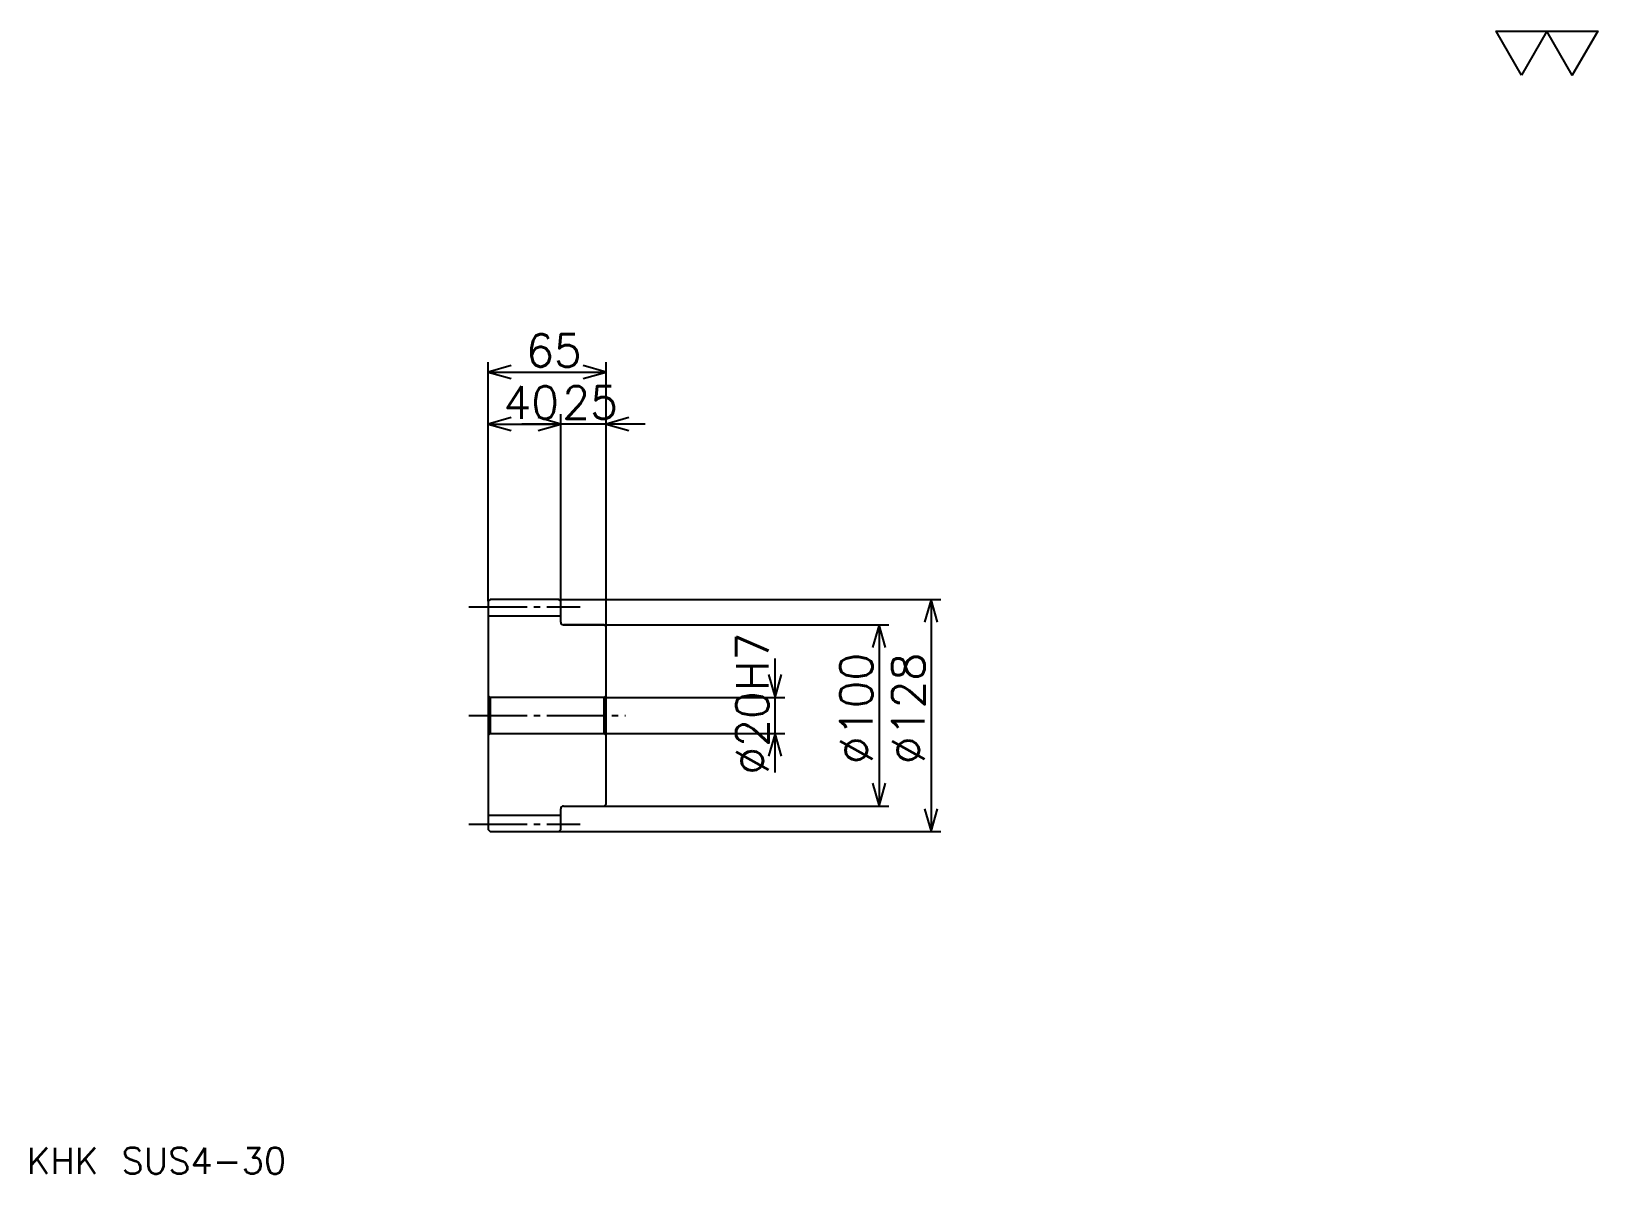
# Model space of a CAD drawing. Extents: x 38 to 903, y 39 to 670.
import ezdxf

# ---------------------------------------------------------------- set-up
doc = ezdxf.new("R2010")
doc.units = 0
doc.linetypes.add('DASHDOT', pattern=[43.04348, 32.282609, -3.586957, 3.586957, -3.586957])
doc.layers.get('0').update_dxf_attribs({"linetype": 'CONTINUOUS'})
doc.layers.add('DASHDOT', color=6, linetype='DASHDOT')
doc.styles.add('KANJI', font='TXT', dxfattribs={"bigfont": 'BIGFONT'})

msp = doc.modelspace()

# ---------------------------------------------------------------- linework, layer by layer
at = {"color": 5}
for p, q in [((290.543457, 356.336975), (290.543457, 487.260895)), ((355.543457, 356.336975), (355.543457, 487.260895)), ((290.543457, 481.880463), (355.543457, 481.880463)), ((330.543457, 356.336975), (330.543457, 458.565247)), ((290.543457, 453.184814), (330.543457, 453.184814)), ((377.065186, 453.184814), (309.021729, 453.184814)), ((290.543457, 355.336975), (290.543457, 356.336975)), ((329.543457, 356.336975), (355.543457, 356.336975)), ((330.543457, 355.336975), (330.543457, 356.336975)), ((355.543457, 356.336975), (540.271729, 356.336975)), ((355.543457, 341.336975), (355.543457, 356.336975)), ((534.891296, 356.336975), (534.891296, 228.336975)), ((332.043457, 342.336975), (355.543457, 342.336975)), ((355.543457, 342.336975), (511.57605, 342.336975)), ((506.195618, 342.336975), (506.195618, 242.336975)), ((448.804321, 260.815247), (448.804321, 323.858704)), ((355.543457, 302.336975), (454.184753, 302.336975)), ((355.543457, 282.336975), (454.184753, 282.336975)), ((332.043457, 242.336975), (355.543457, 242.336975)), ((355.543457, 242.336975), (511.57605, 242.336975)), ((329.543457, 228.336975), (355.543457, 228.336975)), ((355.543457, 228.336975), (540.271729, 228.336975))]:
    msp.add_line(p, q, dxfattribs=at)
at = {"color": 4}
for p, q in [((290.543457, 347.336975), (330.543457, 347.336975)), ((354.543457, 302.336975), (355.543457, 303.336975)), ((291.543457, 302.336975), (291.543457, 282.336975)), ((354.543457, 282.336975), (355.543457, 281.336975)), ((290.543457, 237.336975), (330.543457, 237.336975))]:
    msp.add_line(p, q, dxfattribs=at)
at = {"color": 7}
msp.add_lwpolyline([(860.869568, 645.652161), (846.880432, 669.899963), (902.836975, 669.899963), (888.847839, 645.652161), (874.858704, 669.899963), (860.869568, 645.652161)], dxfattribs=at)
at = {"color": 5}
for points in [[(303.097809, 485.467407), (290.543457, 481.880463), (303.097809, 478.293518)], [(342.989105, 478.293518), (355.543457, 481.880463), (342.989105, 485.467407)], [(303.097809, 456.771759), (290.543457, 453.184814), (303.097809, 449.597839)], [(317.989105, 449.597839), (330.543457, 453.184814), (317.989105, 456.771759)], [(317.989105, 449.597839), (330.543457, 453.184814), (317.989105, 456.771759)], [(368.097809, 456.771759), (355.543457, 453.184814), (368.097809, 449.597839)], [(538.478271, 343.782623), (534.891296, 356.336975), (531.304321, 343.782623)], [(509.782593, 329.782623), (506.195618, 342.336975), (502.608673, 329.782623)], [(445.217346, 314.891327), (448.804321, 302.336975), (452.391296, 314.891327)], [(452.391296, 269.782623), (448.804321, 282.336975), (445.217346, 269.782623)], [(502.608673, 254.891327), (506.195618, 242.336975), (509.782593, 254.891327)], [(531.304321, 240.891327), (534.891296, 228.336975), (538.478271, 240.891327)]]:
    msp.add_lwpolyline(points, dxfattribs=at)
at = {"color": 4}
for points in [[(330.543457, 343.836975), (330.543457, 355.336975), (329.543457, 356.336975), (291.543457, 356.336975), (290.543457, 355.336975), (290.543457, 281.336975)], [(332.043457, 242.336975), (354.543457, 242.336975), (355.543457, 243.336975), (355.543457, 341.336975), (354.543457, 342.336975), (332.043457, 342.336975)], [(290.543457, 281.336975), (291.543457, 282.336975), (354.543457, 282.336975), (354.543457, 302.336975), (291.543457, 302.336975), (290.543457, 303.336975)], [(290.543457, 281.336975), (290.543457, 229.336975), (291.543457, 228.336975), (329.543457, 228.336975), (330.543457, 229.336975), (330.543457, 240.836975)]]:
    msp.add_lwpolyline(points, dxfattribs=at)
for centre, start, end in [((332.043457, 343.836975), 180, 270), ((332.043457, 240.836975), 90, 180)]:
    msp.add_arc(centre, 1.5, start, end, dxfattribs=at)
at = {"layer": 'DASHDOT', "color": 7}
for p, q in [((279.782593, 352.336975), (341.304321, 352.336975)), ((279.782593, 292.336975), (366.304321, 292.336975)), ((279.782593, 232.336975), (341.304321, 232.336975))]:
    msp.add_line(p, q, dxfattribs=at)

# ---------------------------------------------------------------- texts
at = {"color": 7, "style": 'KANJI'}
for s, height, p in [('65', 17.934783, (311.385864, 484.750031)), ('40', 17.934783, (298.885834, 456.054382)), ('25', 17.934783, (331.385864, 456.054382)), ('KHK SUS4-30', 14.347826, (35.869564, 39.45652))]:
    msp.add_text(s, height=height, dxfattribs=at).set_placement(p)
for s, p in [('%%c20H7', (445.217346, 259.605988)), ('%%c100', (502.608673, 265.434814)), ('%%c128', (531.304321, 265.434814))]:
    msp.add_text(s, height=17.934783, rotation=90, dxfattribs=at).set_placement(p)

doc.saveas('drawing.dxf')
